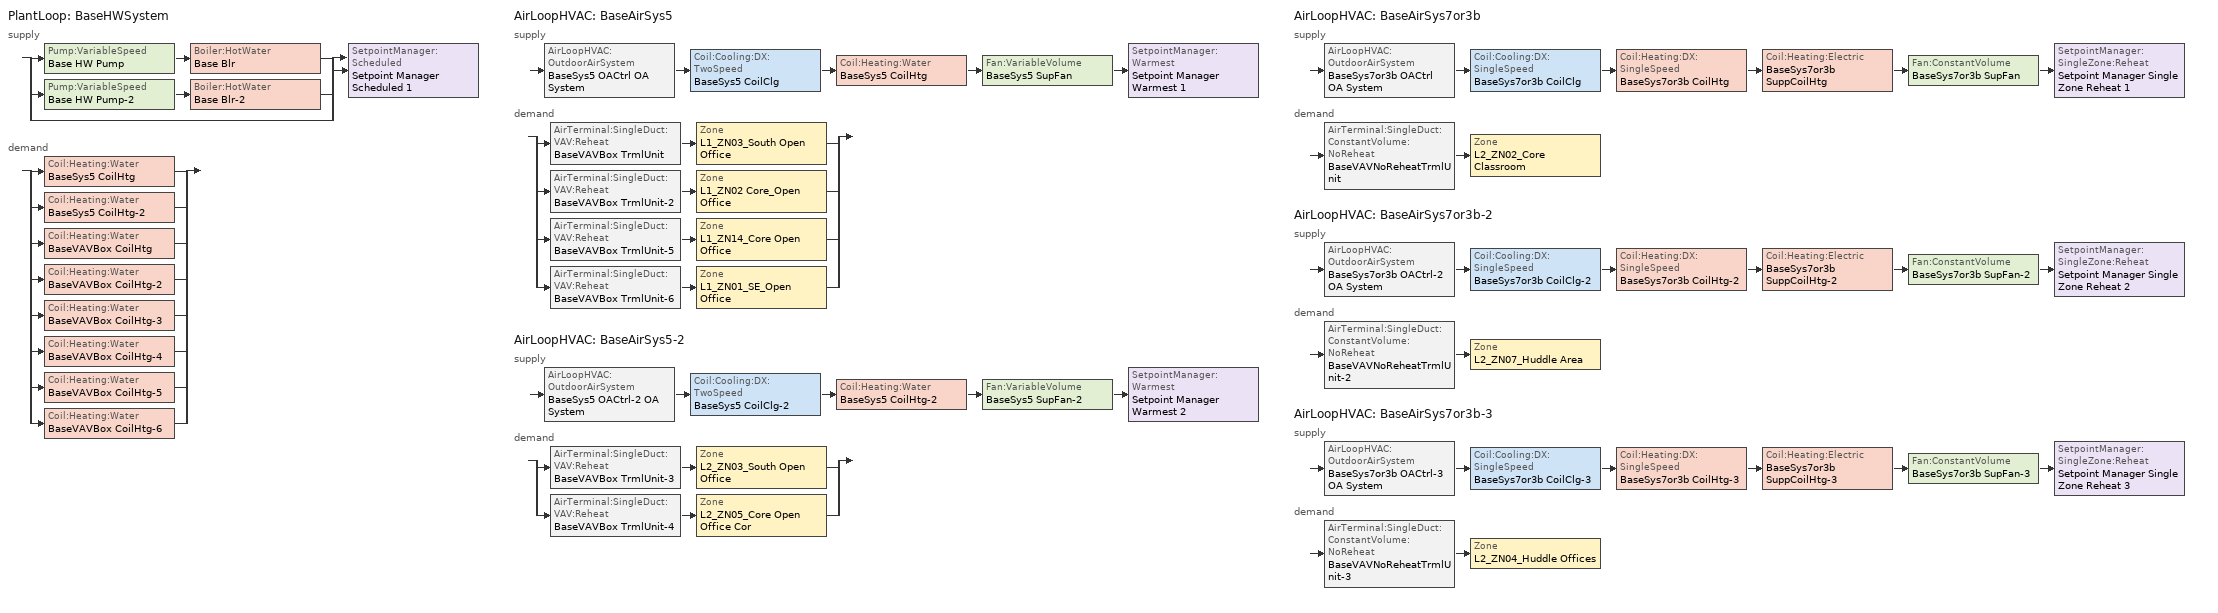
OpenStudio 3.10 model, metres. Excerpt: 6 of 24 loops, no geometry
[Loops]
PlantLoop 'BaseHWSystem'
 supply: split
  | Pump:VariableSpeed 'Base HW Pump' > Boiler:HotWater 'Base Blr'
  | Pump:VariableSpeed 'Base HW Pump-2' > Boiler:HotWater 'Base Blr-2'
  | bypass
  join > SetpointManager:Scheduled 'Setpoint Manager Scheduled 1'
 demand: split
  | Coil:Heating:Water 'BaseSys5 CoilHtg'
  | Coil:Heating:Water 'BaseSys5 CoilHtg-2'
  | Coil:Heating:Water 'BaseVAVBox CoilHtg'
  | Coil:Heating:Water 'BaseVAVBox CoilHtg-2'
  | Coil:Heating:Water 'BaseVAVBox CoilHtg-3'
  | Coil:Heating:Water 'BaseVAVBox CoilHtg-4'
  | Coil:Heating:Water 'BaseVAVBox CoilHtg-5'
  | Coil:Heating:Water 'BaseVAVBox CoilHtg-6'
AirLoopHVAC 'BaseAirSys5'
 supply: AirLoopHVAC:OutdoorAirSystem 'BaseSys5 OACtrl OA System' > Coil:Cooling:DX:TwoSpeed 'BaseSys5 CoilClg' > Coil:Heating:Water 'BaseSys5 CoilHtg' > Fan:VariableVolume 'BaseSys5 SupFan' > SetpointManager:Warmest 'Setpoint Manager Warmest 1'
 demand: split
  | AirTerminal:SingleDuct:VAV:Reheat 'BaseVAVBox TrmlUnit' > Zone 'L1_ZN03_South Open Office'
  | AirTerminal:SingleDuct:VAV:Reheat 'BaseVAVBox TrmlUnit-2' > Zone 'L1_ZN02 Core_Open Office'
  | AirTerminal:SingleDuct:VAV:Reheat 'BaseVAVBox TrmlUnit-5' > Zone 'L1_ZN14_Core Open Office'
  | AirTerminal:SingleDuct:VAV:Reheat 'BaseVAVBox TrmlUnit-6' > Zone 'L1_ZN01_SE_Open Office'
AirLoopHVAC 'BaseAirSys5-2'
 supply: AirLoopHVAC:OutdoorAirSystem 'BaseSys5 OACtrl-2 OA System' > Coil:Cooling:DX:TwoSpeed 'BaseSys5 CoilClg-2' > Coil:Heating:Water 'BaseSys5 CoilHtg-2' > Fan:VariableVolume 'BaseSys5 SupFan-2' > SetpointManager:Warmest 'Setpoint Manager Warmest 2'
 demand: split
  | AirTerminal:SingleDuct:VAV:Reheat 'BaseVAVBox TrmlUnit-3' > Zone 'L2_ZN03_South Open Office'
  | AirTerminal:SingleDuct:VAV:Reheat 'BaseVAVBox TrmlUnit-4' > Zone 'L2_ZN05_Core Open Office Cor'
AirLoopHVAC 'BaseAirSys7or3b'
 supply: AirLoopHVAC:OutdoorAirSystem 'BaseSys7or3b OACtrl OA System' > Coil:Cooling:DX:SingleSpeed 'BaseSys7or3b CoilClg' > Coil:Heating:DX:SingleSpeed 'BaseSys7or3b CoilHtg' > Coil:Heating:Electric 'BaseSys7or3b SuppCoilHtg' > Fan:ConstantVolume 'BaseSys7or3b SupFan' > SetpointManager:SingleZone:Reheat 'Setpoint Manager Single Zone Reheat 1'
 demand: AirTerminal:SingleDuct:ConstantVolume:NoReheat 'BaseVAVNoReheatTrmlUnit' > Zone 'L2_ZN02_Core Classroom'
AirLoopHVAC 'BaseAirSys7or3b-2'
 supply: AirLoopHVAC:OutdoorAirSystem 'BaseSys7or3b OACtrl-2 OA System' > Coil:Cooling:DX:SingleSpeed 'BaseSys7or3b CoilClg-2' > Coil:Heating:DX:SingleSpeed 'BaseSys7or3b CoilHtg-2' > Coil:Heating:Electric 'BaseSys7or3b SuppCoilHtg-2' > Fan:ConstantVolume 'BaseSys7or3b SupFan-2' > SetpointManager:SingleZone:Reheat 'Setpoint Manager Single Zone Reheat 2'
 demand: AirTerminal:SingleDuct:ConstantVolume:NoReheat 'BaseVAVNoReheatTrmlUnit-2' > Zone 'L2_ZN07_Huddle Area'
AirLoopHVAC 'BaseAirSys7or3b-3'
 supply: AirLoopHVAC:OutdoorAirSystem 'BaseSys7or3b OACtrl-3 OA System' > Coil:Cooling:DX:SingleSpeed 'BaseSys7or3b CoilClg-3' > Coil:Heating:DX:SingleSpeed 'BaseSys7or3b CoilHtg-3' > Coil:Heating:Electric 'BaseSys7or3b SuppCoilHtg-3' > Fan:ConstantVolume 'BaseSys7or3b SupFan-3' > SetpointManager:SingleZone:Reheat 'Setpoint Manager Single Zone Reheat 3'
 demand: AirTerminal:SingleDuct:ConstantVolume:NoReheat 'BaseVAVNoReheatTrmlUnit-3' > Zone 'L2_ZN04_Huddle Offices'
[SizingPeriod:DesignDay] Barometric Pressure {Pa}=100663; Wind Speed {m/s}=0.6; Wind Direction {deg}=260; Rain Indicator=No; Snow Indicator=No; Day of Month=21; Day Type=SummerDesignDay; Daylight Saving Time Indicator=No; Humidity Condition Type=Wetbulb; Dry-Bulb Temperature Range Modifier Type=DefaultMultipliers; Solar Model Indicator=ASHRAETau
Name | Maximum Dry-Bulb Temperature {C} | Daily Dry-Bulb Temperature Range {deltaC} | Month | Wetbulb or DewPoint at Maximum Dry-Bulb {C} | ASHRAE Clear Sky Optical Depth for Beam Irradiance | ASHRAE Clear Sky Optical Depth for Diffuse Irradiance
LOS ANGELES USC  September .4% Condns DB=>MCWB | 36.3 | 9.8 | 9 | 20.1 | 0.369 | 2.465
LOS ANGELES USC  October .4% Condns DB=>MCWB | 35.2 | 9.9 | 10 | 16.8 | 0.38 | 2.397
LOS ANGELES USC  November .4% Condns DB=>MCWB | 31.9 | 10.4 | 11 | 15.4 | 0.325 | 2.558
[Sizing:Zone] Zone Cooling Design Supply Air Temperature Input Method=TemperatureDifference; Zone Cooling Design Supply Air Temperature {C}=14; Zone Heating Design Supply Air Temperature Input Method=TemperatureDifference; Zone Heating Design Supply Air Temperature {C}=40; Zone Heating Design Supply Air Temperature Difference {deltaC}=13.8889; Zone Cooling Design Supply Air Humidity Ratio {kg-H2O/kg-air}=0.0085; Zone Heating Design Supply Air Humidity Ratio {kg-H2O/kg-air}=0.008; Zone Heating Sizing Factor=1; Zone Cooling Sizing Factor=1; Cooling Design Air Flow Method=DesignDay; Cooling Minimum Air Flow per Zone Floor Area {m3/s-m2}=0; Cooling Minimum Air Flow {m3/s}=0; Cooling Minimum Air Flow Fraction=0; Heating Maximum Air Flow per Zone Floor Area {m3/s-m2}=0; Heating Maximum Air Flow {m3/s}=0; Account for Dedicated Outdoor Air System=No; Dedicated Outdoor Air System Control Strategy=NeutralSupplyAir; Dedicated Outdoor Air Low Setpoint Temperature for Design {C}=autosize; Dedicated Outdoor Air High Setpoint Temperature for Design {C}=autosize; Zone Load Sizing Method=Sensible Load Only No Latent Load; Zone Latent Cooling Design Supply Air Humidity Ratio Input Method=HumidityRatioDifference; Zone Cooling Design Supply Air Humidity Ratio Difference {kgWater/kgDryAir}=0.005; Zone Latent Heating Design Supply Air Humidity Ratio Input Method=HumidityRatioDifference; Zone Humidification Design Supply Air Humidity Ratio Difference {kgWater/kgDryAir}=0.005; Sizing Option=Coincident
Name | Zone Cooling Design Supply Air Temperature Difference {deltaC} | Heating Design Air Flow Method | Heating Maximum Air Flow Fraction
L2_ZN02_Core Classroom; L2_ZN07_Huddle Area; L2_ZN04_Huddle Offices | 11.1111 | DesignDay | 0
L1_ZN03_South Open Office; L2_ZN03_South Open Office; L1_ZN01_SE_Open Office | 11.1111 | DesignDayWithLimit | 0.5
L1_ZN02 Core_Open Office; L2_ZN05_Core Open Office Cor; L1_ZN14_Core Open Office | 8.33333 | DesignDayWithLimit | 0.5
[Zone equipment]
L2_ZN02_Core Classroom: L2_ZN02_Core Classroom BaseExhFan, BaseVAVNoReheatTrmlUnit
L2_ZN07_Huddle Area: L2_ZN07_Huddle Area BaseExhFan, BaseVAVNoReheatTrmlUnit-2
L2_ZN04_Huddle Offices: L2_ZN04_Huddle Offices BaseExhFan, BaseVAVNoReheatTrmlUnit-3
L1_ZN03_South Open Office: L1_ZN03_South Open Office BaseExhFan, BaseVAVBox TrmlUnit
L1_ZN02 Core_Open Office: L1_ZN02 Core_Open Office BaseExhFan, BaseVAVBox TrmlUnit-2
L2_ZN03_South Open Office: L2_ZN03_South Open Office BaseExhFan, BaseVAVBox TrmlUnit-3
L2_ZN05_Core Open Office Cor: L2_ZN05_Core Open Office Cor BaseExhFan, BaseVAVBox TrmlUnit-4
L1_ZN14_Core Open Office: L1_ZN14_Core Open Office BaseExhFan, BaseVAVBox TrmlUnit-5
L1_ZN01_SE_Open Office: L1_ZN01_SE_Open Office BaseExhFan, BaseVAVBox TrmlUnit-6
[PlantLoop]
BaseHWSystem: Fluid Type=Water; Glycol Concentration=0; Maximum Loop Flow Rate {m3/s}=0.00157293; Plant Loop Volume {m3}=Autocalculate; Load Distribution Scheme=Optimal
[Sizing:Plant]
BaseHWSystem: Loop Type=Heating; Design Loop Exit Temperature {C}=54.4444; Loop Design Temperature Difference {deltaC}=13.8889; Sizing Option=NonCoincident; Zone Timesteps in Averaging Window=1; Coincident Sizing Factor Mode=None
[Boiler:HotWater] Fuel Type=NaturalGas; Nominal Capacity {W}=45683.9; Nominal Thermal Efficiency=0.8225; Efficiency Curve Temperature Evaluation Variable=LeavingBoiler; Normalized Boiler Efficiency Curve=BlrHWBlrFIRRatio_fQRatioSI; Design Water Flow Rate {m3/s}=0.0007869; Water Outlet Upper Temperature Limit {C}=99; Boiler Flow Mode=LeavingSetpointModulated; On Cycle Parasitic Electric Load {W}=13.6321; Off Cycle Parasitic Fuel Load {W}=0; Sizing Factor=1
Base Blr; Base Blr-2
[Pump:VariableSpeed] Rated Flow Rate {m3/s}=0.000786463; Rated Pump Head {Pa}=180527; Rated Power Consumption {W}=236.848; Motor Efficiency=0.855; Coefficient 1 of the Part Load Performance Curve=0.0273; Coefficient 2 of the Part Load Performance Curve=-0.1317; Coefficient 3 of the Part Load Performance Curve=0.6642; Coefficient 4 of the Part Load Performance Curve=0.4445; Minimum Flow Rate {m3/s}=0; Pump Control Type=Intermittent; Skin Loss Radiative Fraction=0.5; Design Power Sizing Method=PowerPerFlowPerPressure; Design Electric Power per Unit Flow Rate {W/(m3/s)}=348701.1; Design Shaft Power per Unit Flow Rate per Unit Head {W-s/m3-Pa}=1.28205; Design Minimum Flow Rate Fraction=0
Base HW Pump; Base HW Pump-2
[SetpointManager:Scheduled]
Setpoint Manager Scheduled 1: Control Variable=Temperature; Schedule=BaseHWSystem Supply Temp Schedule; Setpoint Node or NodeList=BaseHWSystem Supply Mixer Outlet Node
[AirLoopHVAC]
Name | Availability Schedule | Design Supply Air Flow Rate {m3/s} | Design Return Air Flow Fraction of Supply Air Flow
BaseAirSys5 | LabHVACAvail | 3.43076 | 0
BaseAirSys5-2 | LabHVACAvail | 3.32619 | 0
BaseAirSys7or3b | SchoolHVACAvail | 0.750604 | 1
BaseAirSys7or3b-2 | SchoolHVACAvail | 0.860516 | 1
BaseAirSys7or3b-3 | SchoolHVACAvail | 0.240325 | 1
[Sizing:System] Central Heating Maximum System Air Flow Ratio=1; Preheat Design Temperature {C}=5.68434e-14; Preheat Design Humidity Ratio {kg-H2O/kg-Air}=0; Precool Design Temperature {C}=5.68434e-14; Precool Design Humidity Ratio {kg-H2O/kg-Air}=0; Central Cooling Design Supply Air Temperature {C}=12.7778; 100% Outdoor Air in Cooling=No; 100% Outdoor Air in Heating=No; Central Cooling Design Supply Air Humidity Ratio {kg-H2O/kg-Air}=0.0085; Central Heating Design Supply Air Humidity Ratio {kg-H2O/kg-Air}=0.008; Zone Maximum Outdoor Air Fraction=1; Cooling Supply Air Flow Rate Per Floor Area {m3/s-m2}=0.00996765; Cooling Fraction of Autosized Cooling Supply Air Flow Rate=1; Cooling Supply Air Flow Rate Per Unit Cooling Capacity {m3/s-W}=3.94755e-05; Heating Supply Air Flow Rate Per Floor Area {m3/s-m2}=0.00996765; Heating Fraction of Autosized Heating Supply Air Flow Rate=1; Heating Fraction of Autosized Cooling Supply Air Flow Rate=1; Heating Supply Air Flow Rate Per Unit Heating Capacity {m3/s-W}=3.15882e-05; Cooling Design Capacity Method=CoolingDesignCapacity; Cooling Design Capacity {W}=autosize; Cooling Design Capacity Per Floor Area {W/m2}=234.7; Fraction of Autosized Cooling Design Capacity=1; Heating Design Capacity Method=HeatingDesignCapacity; Heating Design Capacity {W}=autosize; Heating Design Capacity Per Floor Area {W/m2}=157; Fraction of Autosized Heating Design Capacity=1; Central Cooling Capacity Control Method=OnOff; Occupant Diversity=autosize
Name | Central Heating Design Supply Air Temperature {C} | Sizing Option
BaseAirSys5; BaseAirSys5-2 | 15.5556 | Coincident
BaseAirSys7or3b; BaseAirSys7or3b-2; BaseAirSys7or3b-3 | 35 | NonCoincident
[AvailabilityManager:NightCycle] Applicability Schedule=Always On Discrete; Control Type=CycleOnControlZone; Thermostat Tolerance {deltaC}=1.11111; Cycling Run Time Control Type=ThermostatWithMinimumRunTime; Cycling Run Time {s}=900
Availability Manager Night Cycle 3; Availability Manager Night Cycle 4; Availability Manager Night Cycle 5; Availability Manager Night Cycle 6; Availability Manager Night Cycle 7; Availability Manager Night Cycle 8; Availability Manager Night Cycle 9; Availability Manager Night Cycle 10; Availability Manager Night Cycle 11; Availability Manager Night Cycle 12; Availability Manager Night Cycle 13; Availability Manager Night Cycle 14; Availability Manager Night Cycle 15; Availability Manager Night Cycle 16; Availability Manager Night Cycle 17; Availability Manager Night Cycle 18; Availability Manager Night Cycle 19; Availability Manager Night Cycle 20; Availability Manager Night Cycle 21; Availability Manager Night Cycle 22; Availability Manager Night Cycle 23
[Fan:VariableVolume] Availability Schedule=Always On Discrete; Fan Power Minimum Flow Rate Input Method=FixedFlowRate; Fan Power Minimum Flow Fraction=0; Motor In Airstream Fraction=1; Fan Power Coefficient 1=0.04076; Fan Power Coefficient 2=0.088045; Fan Power Coefficient 3=-0.072926; Fan Power Coefficient 4=0.94374; Fan Power Coefficient 5=0
Name | Fan Total Efficiency | Pressure Rise {Pa} | Maximum Flow Rate {m3/s} | Fan Power Minimum Air Flow Rate {m3/s} | Motor Efficiency
BaseSys5 SupFan | 0.6006 | 1418.09 | 3.43076 | 1.93324 | 0.924
BaseSys5 SupFan-2 | 0.59605 | 1391.64 | 3.32619 | 1.32818 | 0.917
[Coil:Heating:Water] Availability Schedule=Always On Discrete; Performance Input Method=NominalCapacity; Rated Inlet Water Temperature {C}=54.4444; Rated Inlet Air Temperature {C}=16.6; Rated Outlet Water Temperature {C}=40.5556; Rated Outlet Air Temperature {C}=32.2
Name | Rated Capacity {W}
BaseSys5 CoilHtg | 28600.3
BaseSys5 CoilHtg-2 | 27728.5
BaseVAVBox CoilHtg | 8911.62
BaseVAVBox CoilHtg-2 | 19101
BaseVAVBox CoilHtg-3 | 16907.4
BaseVAVBox CoilHtg-4 | 21091.9
BaseVAVBox CoilHtg-5 | 12148.8
BaseVAVBox CoilHtg-6 | 6565.23
[Controller:WaterCoil] Action=Normal
Controller Water Coil 1: Water Coil=BaseSys5 CoilHtg; Controller Convergence Tolerance {deltaC}=0.1; Maximum Actuated Flow {m3/s}=0.000615797; Minimum Actuated Flow {m3/s}=0
Controller Water Coil 2: Water Coil=BaseSys5 CoilHtg-2; Controller Convergence Tolerance {deltaC}=0.1; Maximum Actuated Flow {m3/s}=0.000597026; Minimum Actuated Flow {m3/s}=0
Controller Water Coil 3: Water Coil=BaseVAVBox CoilHtg
Controller Water Coil 4: Water Coil=BaseVAVBox CoilHtg-2
Controller Water Coil 5: Water Coil=BaseVAVBox CoilHtg-3
Controller Water Coil 6: Water Coil=BaseVAVBox CoilHtg-4
Controller Water Coil 7: Water Coil=BaseVAVBox CoilHtg-5
Controller Water Coil 8: Water Coil=BaseVAVBox CoilHtg-6
[Coil:Cooling:DX:TwoSpeed] Availability Schedule=Always On Discrete; Rated High Speed Sensible Heat Ratio=Autosize; Rated High Speed COP {W/W}=3.42235; Rated High Speed Evaporator Fan Power Per Volume Flow Rate 2017 {W/(m3/s)}=773.3; Rated High Speed Evaporator Fan Power Per Volume Flow Rate 2023 {W/(m3/s)}=934.4; Unit Internal Static Air Pressure {Pa}=773.3; Total Cooling Capacity Function of Temperature Curve=CoilClgDXQRatio_fTwbToadbSI; Total Cooling Capacity Function of Flow Fraction Curve=CoilClgDXDblQRatio_fCFMRatio; Energy Input Ratio Function of Temperature Curve=CoilClgDXEIRRatio_fTwbToadbSI; Energy Input Ratio Function of Flow Fraction Curve=CoilClgDXDblEIRRatio_fCFMRatio; Part Load Fraction Correlation Curve=CoilClgDXEIRRatio_fQFrac; Rated Low Speed Sensible Heat Ratio=Autosize; Rated Low Speed COP {W/W}=3.42235; Rated Low Speed Evaporator Fan Power Per Volume Flow Rate 2017 {W/(m3/s)}=773.3; Rated Low Speed Evaporator Fan Power Per Volume Flow Rate 2023 {W/(m3/s)}=934.4; Condenser Type=AirCooled; Minimum Outdoor Dry-Bulb Temperature for Compressor Operation {C}=-25; High Speed Evaporative Condenser Effectiveness=0.9; High Speed Evaporative Condenser Air Flow Rate {m3/s}=Autosize; High Speed Evaporative Condenser Pump Rated Power Consumption {W}=Autosize; Low Speed Evaporative Condenser Effectiveness=0.9; Low Speed Evaporative Condenser Air Flow Rate {m3/s}=Autosize; Low Speed Evaporative Condenser Pump Rated Power Consumption {W}=Autosize; Basin Heater Capacity {W/K}=0; Basin Heater Setpoint Temperature {C}=2
Name | Rated High Speed Total Cooling Capacity {W} | Rated High Speed Air Flow Rate {m3/s} | Rated Low Speed Total Cooling Capacity {W} | Rated Low Speed Air Flow Rate {m3/s} | Low Speed Total Cooling Capacity Function of Temperature Curve | Low Speed Energy Input Ratio Function of Temperature Curve
BaseSys5 CoilClg | 91304.5 | 3.43076 | 45652.3 | 1.71538 | CoilClgDXQRatio_fTwbToadbSI 1 | CoilClgDXEIRRatio_fTwbToadbSI 1
BaseSys5 CoilClg-2 | 88521.5 | 3.32619 | 44260.8 | 1.66309 | CoilClgDXQRatio_fTwbToadbSI 2 | CoilClgDXEIRRatio_fTwbToadbSI 2
[Controller:OutdoorAir] Economizer Control Action Type=ModulateFlow; Lockout Type=NoLockout; High Humidity Control=No; High Humidity Outdoor Air Flow Ratio=1; Control High Indoor Humidity Based on Outdoor Humidity Ratio=Yes; Heat Recovery Bypass Control Type=BypassWhenWithinEconomizerLimits; Economizer Operation Staging=InterlockedWithMechanicalCooling
Name | Minimum Outdoor Air Flow Rate {m3/s} | Maximum Outdoor Air Flow Rate {m3/s} | Economizer Control Type | Economizer Maximum Limit Enthalpy {J/kg} | Minimum Limit Type | Minimum Outdoor Air Schedule | Controller Mechanical Ventilation | Economizer Maximum Limit Dry-Bulb Temperature {C} | Maximum Fraction of Outdoor Air Schedule
BaseSys5 OACtrl | 3.43076 | 3.43076 | NoEconomizer | 64000 | ProportionalMinimum | Always On Discrete | BaseSys5 OACtrl Mech Vent Controller
BaseSys5 OACtrl-2 | 3.32619 | 3.32619 | NoEconomizer | 64000 | ProportionalMinimum | Always On Discrete | BaseSys5 OACtrl-2 Mech Vent Controller
BaseSys7or3b OACtrl | 0 | Autosize | FixedDryBulb | 116300 | FixedMinimum | BaseSys7or3b OACtrl Schedule | BaseSys7or3b OACtrl Mech Vent Controller | 21.6667 | BaseSys7or3b OACtrl Max OA Schedule
BaseSys7or3b OACtrl-2 | 0 | Autosize | FixedDryBulb | 116300 | FixedMinimum | BaseSys7or3b OACtrl-2 Schedule | BaseSys7or3b OACtrl-2 Mech Vent Controller | 21.6667 | BaseSys7or3b OACtrl-2 Max OA Schedule
BaseSys7or3b OACtrl-3 | 0 | Autosize | NoEconomizer | 64000 | FixedMinimum | BaseSys7or3b OACtrl-3 Schedule | BaseSys7or3b OACtrl-3 Mech Vent Controller
[Controller:MechanicalVentilation] Availability Schedule=Always On Discrete
Name | Demand Controlled Ventilation
BaseSys5 OACtrl Mech Vent Controller; BaseSys5 OACtrl-2 Mech Vent Controller; BaseSys7or3b OACtrl-3 Mech Vent Controller
BaseSys7or3b OACtrl Mech Vent Controller; BaseSys7or3b OACtrl-2 Mech Vent Controller | Yes
[AirLoopHVAC:OutdoorAirSystem]
Name | Controller
BaseSys5 OACtrl OA System | BaseSys5 OACtrl
BaseSys5 OACtrl-2 OA System | BaseSys5 OACtrl-2
BaseSys7or3b OACtrl OA System | BaseSys7or3b OACtrl
BaseSys7or3b OACtrl-2 OA System | BaseSys7or3b OACtrl-2
BaseSys7or3b OACtrl-3 OA System | BaseSys7or3b OACtrl-3
[HeatExchanger:AirToAir:SensibleAndLatent] Availability Schedule=Always On Discrete; Sensible Effectiveness at 100% Heating Air Flow=0.45; Latent Effectiveness at 100% Heating Air Flow=0; Sensible Effectiveness at 100% Cooling Air Flow=0.25; Latent Effectiveness at 100% Cooling Air Flow=0; Nominal Electric Power {W}=0; Supply Air Outlet Temperature Control=No; Heat Exchanger Type=Plate; Frost Control Type=None; Threshold Temperature {C}=1.7; Economizer Lockout=Yes
Name | Nominal Supply Air Flow Rate {m3/s} | Sensible Effectiveness of Heating Air Flow Curve | Latent Effectiveness of Heating Air Flow Curve | Sensible Effectiveness of Cooling Air Flow Curve | Latent Effectiveness of Cooling Air Flow Curve
BaseSys14 HtRcvry; L1_ZN03_South Open Office BaseExhFan Heat Recovery; L1_ZN02 Core_Open Office BaseExhFan Heat Recovery; L1_ZN14_Core Open Office BaseExhFan Heat Recovery; L1_ZN01_SE_Open Office BaseExhFan Heat Recovery | 2.88138 | BaseSys14 HtRcvry_SensibleHeatingEff | BaseSys14 HtRcvry_LatentHeatingEff | BaseSys14 HtRcvry_SensibleCoolingEff | BaseSys14 HtRcvry_LatentCoolingEff
BaseSys14 HtRcvry-2; L2_ZN03_South Open Office BaseExhFan Heat Recovery; L2_ZN05_Core Open Office Cor BaseExhFan Heat Recovery | 2.11423 | BaseSys14 HtRcvry-2_SensibleHeatingEff | BaseSys14 HtRcvry-2_LatentHeatingEff | BaseSys14 HtRcvry-2_SensibleCoolingEff | BaseSys14 HtRcvry-2_LatentCoolingEff
[SetpointManager:Warmest] Control Variable=Temperature; Minimum Setpoint Temperature {C}=12.7778; Maximum Setpoint Temperature {C}=15.5556; Strategy=MaximumTemperature
Name | Setpoint Node or NodeList
Setpoint Manager Warmest 1 | BaseSys5 SupFan Outlet Node
Setpoint Manager Warmest 2 | BaseSys5 SupFan-2 Outlet Node
[Fan:ConstantVolume] Availability Schedule=Always On Discrete; Motor In Airstream Fraction=1
Name | Fan Total Efficiency | Pressure Rise {Pa} | Maximum Flow Rate {m3/s} | Motor Efficiency
BaseSys7or3b SupFan | 0.56225 | 835.932 | 0.750604 | 0.865
BaseSys7or3b SupFan-2 | 0.56225 | 836.844 | 0.860516 | 0.865
BaseSys7or3b SupFan-3 | 0.55575 | 817.318 | 0.240325 | 0.855
[Coil:Heating:Electric]
Name | Availability Schedule | Nominal Capacity {W}
BaseSys7or3b SuppCoilHtg | BaseSys7or3b SuppCoilHtg AvailSch | 13764.1
BaseSys7or3b SuppCoilHtg-2 | BaseSys7or3b SuppCoilHtg-2 AvailSch | 14223
BaseSys7or3b SuppCoilHtg-3 | BaseSys7or3b SuppCoilHtg-3 AvailSch | 4523.08
[Coil:Heating:DX:SingleSpeed] Availability Schedule=Always On Discrete; Rated COP {W/W}=3.52162; Rated Supply Fan Power Per Volume Flow Rate 2017 {W/(m3/s)}=773.3; Rated Supply Fan Power Per Volume Flow Rate 2023 {W/(m3/s)}=934.4; Total Heating Capacity Function of Temperature Curve=CoilHtgHPQRatio_fToadbSI; Total Heating Capacity Function of Flow Fraction Curve=CoilHtgHPQRatio_fCFMRatio; Energy Input Ratio Function of Temperature Curve=CoilHtgHPEIRRatio_fToadbSI; Energy Input Ratio Function of Flow Fraction Curve=CoilHtgHPEIRRatio_fCFMRatio; Part Load Fraction Correlation Curve=CoilHtgHPEIRRatio_fQFrac; Minimum Outdoor Dry-Bulb Temperature for Compressor Operation {C}=-8.33333; Maximum Outdoor Dry-Bulb Temperature for Defrost Operation {C}=4.44444; Maximum Outdoor Dry-Bulb Temperature for Crankcase Heater Operation {C}=10; Defrost Strategy=ReverseCycle; Defrost Control=Timed; Defrost Time Period Fraction=0.058333; Resistive Defrost Heater Capacity {W}=2000
Name | Rated Total Heating Capacity {W} | Rated Air Flow Rate {m3/s} | Defrost Energy Input Ratio Function of Temperature Curve | Crankcase Heater Capacity {W}
BaseSys7or3b CoilHtg | 16527.2 | 0.750604 | BaseSys7or3b CoilHtg Defrost Curve | 45.0415
BaseSys7or3b CoilHtg-2 | 16756.9 | 0.860516 | BaseSys7or3b CoilHtg-2 Defrost Curve | 45.6675
BaseSys7or3b CoilHtg-3 | 4860.03 | 0.240325 | BaseSys7or3b CoilHtg-3 Defrost Curve | 13.2451
[Coil:Cooling:DX:SingleSpeed] Availability Schedule=Always On Discrete; Rated Sensible Heat Ratio=autosize; Rated COP {W/W}=4.07563; Rated Evaporator Fan Power Per Volume Flow Rate 2017 {W/(m3/s)}=773.3; Rated Evaporator Fan Power Per Volume Flow Rate 2023 {W/(m3/s)}=934.4; Total Cooling Capacity Function of Temperature Curve=CoilClgDXQRatio_fTwbToadbSI; Total Cooling Capacity Function of Flow Fraction Curve=CoilClgDXSnglQRatio_fCFMRatio; Energy Input Ratio Function of Flow Fraction Curve=CoilClgDXSnglEIRRatio_fCFMRatio; Part Load Fraction Correlation Curve=CoilClgDXSEEREIRRatio_fQFrac; Minimum Outdoor Dry-Bulb Temperature for Compressor Operation {C}=-25; Nominal Time for Condensate Removal to Begin {s}=0; Ratio of Initial Moisture Evaporation Rate and Steady State Latent Capacity=0; Maximum Cycling Rate {cycles/hr}=0; Latent Capacity Time Constant {s}=0; Condenser Type=AirCooled; Evaporative Condenser Effectiveness=0.9; Evaporative Condenser Air Flow Rate {m3/s}=autosize; Evaporative Condenser Pump Rated Power Consumption {W}=autosize; Crankcase Heater Capacity {W}=0; Maximum Outdoor Dry-Bulb Temperature for Crankcase Heater Operation {C}=10; Basin Heater Capacity {W/K}=0; Basin Heater Setpoint Temperature {C}=2
Name | Rated Total Cooling Capacity {W} | Rated Air Flow Rate {m3/s} | Energy Input Ratio Function of Temperature Curve
BaseSys7or3b CoilClg | 16527.2 | 0.750604 | CoilClgDXSEEREIR_fTwbToadbSI
BaseSys7or3b CoilClg-2 | 16756.9 | 0.860516 | CoilClgDXSEEREIR_fTwbToadbSI-2
BaseSys7or3b CoilClg-3 | 4860.03 | 0.240325 | CoilClgDXSEEREIR_fTwbToadbSI-3
[SetpointManager:SingleZone:Reheat] Minimum Supply Air Temperature {C}=-99; Maximum Supply Air Temperature {C}=99
Name | Control Zone | Setpoint Node or NodeList
Setpoint Manager Single Zone Reheat 1 | L2_ZN02_Core Classroom | BaseSys7or3b SupFan Outlet Node
Setpoint Manager Single Zone Reheat 2 | L2_ZN07_Huddle Area | BaseSys7or3b SupFan-2 Outlet Node
Setpoint Manager Single Zone Reheat 3 | L2_ZN04_Huddle Offices | BaseSys7or3b SupFan-3 Outlet Node
[Fan:ZoneExhaust]
Name | Availability Schedule | Fan Total Efficiency | Pressure Rise {Pa} | Maximum Flow Rate {m3/s} | System Availability Manager Coupling Mode | Balanced Exhaust Fraction Schedule | Flow Fraction Schedule
L2_ZN02_Core Classroom BaseExhFan | SchoolHVACAvail | 0.55575 | 385.692 | 0.0932389 | Decoupled | On
L2_ZN07_Huddle Area BaseExhFan | SchoolHVACAvail | 0.55575 | 474.333 | 0.08528 | Decoupled | On
L2_ZN04_Huddle Offices BaseExhFan | SchoolHVACAvail | 0.55575 | 384.561 | 0.0355333 | Decoupled | On
L1_ZN03_South Open Office BaseExhFan | LabHVACAvail | 0.5301 | 865.297 | 0.482099 | Coupled | Off | LabExhaustVAVManualSashCtrl
L1_ZN02 Core_Open Office BaseExhFan | LabHVACAvail | 0.5549 | 905.779 | 1.24458 | Coupled | Off | LabExhaustVAVManualSashCtrl
L2_ZN03_South Open Office BaseExhFan | LabHVACAvail | 0.5363 | 897.019 | 0.857543 | Coupled | Off | LabExhaustVAVManualSashCtrl
L2_ZN05_Core Open Office Cor BaseExhFan | LabHVACAvail | 0.5549 | 928.128 | 1.25669 | Coupled | Off | LabExhaustVAVManualSashCtrl
L1_ZN14_Core Open Office BaseExhFan | LabHVACAvail | 0.5363 | 875.418 | 0.78911 | Coupled | Off | LabExhaustVAVManualSashCtrl
L1_ZN07_Restroom BaseExhFan | SchoolHVACAvail | 0.55575 | 235.627 | 0.165182 | Decoupled | On
L2_ZN14 Restroom BaseExhFan | SchoolHVACAvail | 0.55575 | 235.627 | 0.188779 | Decoupled | On
L1_ZN01_SE_Open Office BaseExhFan | LabHVACAvail | 0.5301 | 865.297 | 0.365585 | Coupled | Off | LabExhaustVAVManualSashCtrl
[AirTerminal:SingleDuct:ConstantVolume:NoReheat] Availability Schedule=Always On Discrete
Name | Maximum Air Flow Rate {m3/s}
BaseVAVNoReheatTrmlUnit | 0.750604
BaseVAVNoReheatTrmlUnit-2 | 0.860516
BaseVAVNoReheatTrmlUnit-3 | 0.240325
[AirTerminal:SingleDuct:VAV:Reheat] Availability Schedule=Always On Discrete; Zone Minimum Air Flow Input Method=Scheduled; Constant Minimum Air Flow Fraction=0.3; Fixed Minimum Air Flow Rate {m3/s}=0; Maximum Hot Water or Steam Flow Rate {m3/s}=AutoSize; Minimum Hot Water or Steam Flow Rate {m3/s}=0; Convergence Tolerance=0.001; Damper Heating Action=Reverse; Maximum Flow Fraction During Reheat=1; Maximum Reheat Air Temperature {C}=35; Control For Outdoor Air=No
Name | Maximum Air Flow Rate {m3/s} | Minimum Air Flow Fraction Schedule | Reheat Coil
BaseVAVBox TrmlUnit | 0.527774 | LabTrmlUnitMinAirFracSch | BaseVAVBox CoilHtg
BaseVAVBox TrmlUnit-2 | 1.32129 | LabTrmlUnitMinAirFracSch 45 | BaseVAVBox CoilHtg-2
BaseVAVBox TrmlUnit-3 | 1.14914 | LabTrmlUnitMinAirFracSch 46 | BaseVAVBox CoilHtg-3
BaseVAVBox TrmlUnit-4 | 1.81147 | LabTrmlUnitMinAirFracSch 47 | BaseVAVBox CoilHtg-4
BaseVAVBox TrmlUnit-5 | 0.81317 | LabTrmlUnitMinAirFracSch 48 | BaseVAVBox CoilHtg-5
BaseVAVBox TrmlUnit-6 | 0.365585 | LabTrmlUnitMinAirFracSch 49 | BaseVAVBox CoilHtg-6
[Curve:Biquadratic]
Name | Coefficient1 Constant | Coefficient2 x | Coefficient3 x**2 | Coefficient4 y | Coefficient5 y**2 | Coefficient6 x*y | Minimum Value of x | Maximum Value of x | Minimum Value of y | Maximum Value of y
CoilClgDXQRatio_fTwbToadbSI; CoilClgDXQRatio_fTwbToadbSI 1; CoilClgDXQRatio_fTwbToadbSI 2 | 0.86779 | 0.014245 | 0.000554 | -0.007569 | 3.2e-05 | -0.000191 | 13.89 | 25 | 23.89 | 46.11
CoilClgDXEIRRatio_fTwbToadbSI; CoilClgDXEIRRatio_fTwbToadbSI 1; CoilClgDXEIRRatio_fTwbToadbSI 2 | 0.116709 | 0.028458 | -0.000411 | 0.021422 | 0.000162 | -0.00068 | 13.89 | 25 | 23.89 | 46.11
BaseSys7or3b CoilHtg Defrost Curve; BaseSys7or3b CoilHtg-2 Defrost Curve; BaseSys7or3b CoilHtg-3 Defrost Curve | 1 | 0 | 0 | 0 | 0 | 0 | 0 | 1 | 0 | 1
[Curve:Cubic]
Name | Coefficient1 Constant | Coefficient2 x | Coefficient3 x**2 | Coefficient4 x**3 | Minimum Value of x | Maximum Value of x | Minimum Curve Output | Maximum Curve Output
CoilClgDXEIRRatio_fQFrac | 0 | 5.1091 | -8.5515 | 4.4744 | 0.7 | 1 | 0.92 | 1
CoilClgDXDblQRatio_fCFMRatio | 0.472786 | 1.24334 | -1.03871 | 0.322578 | 0 | 100 | 0.47
CoilClgDXSEEREIRRatio_fQFrac | 1 | 0 | 0 | 0 | 0.7 | 1
CoilClgDXDblEIRRatio_fCFMRatio | 1.00795 | 0.345441 | -0.692289 | 0.338899 | 0 | 100
CoilHtgHPQRatio_fToadbSI | 0.729009 | 0.031928 | 0.000136 | -9e-06 | 0 | 10 | 0.17 | 1.05
CoilHtgHPEIRRatio_fToadbSI | 1.21829 | -0.036117 | 0.00142 | -2.7e-05 | 0 | 10 | 0.97 | 3.18
[Curve:Quadratic] Minimum Value of x=0
Name | Coefficient1 Constant | Coefficient2 x | Coefficient3 x**2 | Maximum Value of x | Minimum Curve Output | Maximum Curve Output
CoilClgDXSnglQRatio_fCFMRatio | 0.8 | 0.2 | 0 | 100 | 0.8
CoilClgDXSnglEIRRatio_fCFMRatio | 1.156 | -0.1816 | 0.0256 | 100
CoilHtgHPQRatio_fCFMRatio | 0.84 | 0.16 | 0 | 100 | 0.84
CoilHtgHPEIRRatio_fQFrac | 0.85 | 0.15 | 0 | 1 | 0.85 | 1
CoilHtgHPEIRRatio_fCFMRatio | 1.3824 | -0.4336 | 0.0512 | 1
BlrHWBlrFIRRatio_fQRatioSI | 0.6267 | 0.674 | -0.3073 | 100 | 0.75
[Table:MultiVariableLookup]
CoilClgDXSEEREIR_fTwbToadbSI; CoilClgDXSEEREIR_fTwbToadbSI-2; CoilClgDXSEEREIR_fTwbToadbSI-3: EvaluateCurveToLimits, BiQuadratic, 1, Temperature, Temperature, Dimensionless, 2, 19.44, 35, 1, 19.44, 27.78, 0.78414, 19.44, 43.33, 1.21791, 13.89, 35, 1.16301, 13.89, 27.78, 0.916875, 13.89, 43.33, 1.41138, 25, 35, 0.884805, 25, 27.78, 0.690413, 25, 43.33, 1.08116
[Schedule:Day]
OnDay; AllOnHVACAvailDay; LabHVACAvailSun; LabHVACAvailWD; LabHVACAvailSat; BaseSys7or3b OACtrl Schedule Week 1 Summer; BaseSys7or3b OACtrl Schedule Week 1 Winter; BaseSys7or3b OACtrl-2 Schedule Week 1 Summer; BaseSys7or3b OACtrl-2 Schedule Week 1 Winter; BaseSys7or3b OACtrl-3 Schedule Week 1 Summer; BaseSys7or3b OACtrl-3 Schedule Week 1 Winter: 1, 0, 1, 2, 0, 1, 3, 0, 1, 4, 0, 1, 5, 0, 1, 6, 0, 1, 7, 0, 1, 8, 0, 1, 9, 0, 1, 10, 0, 1, 11, 0, 1, 12, 0, 1, 13, 0, 1, 14, 0, 1, 15, 0, 1, 16, 0, 1, 17, 0, 1, 18, 0, 1, 19, 0, 1, 20, 0, 1, 21, 0, 1, 22, 0, 1, 23, 0, 1, 24, 0, 1
OffDay; SchoolHVACAvailSun; BaseSys7or3b OACtrl Schedule Week 1 Sunday; BaseSys7or3b OACtrl Schedule Week 1 Holiday; BaseSys7or3b OACtrl Schedule Week 1 Custom 1; BaseSys7or3b OACtrl Schedule Week 1 Custom 2; BaseSys7or3b OACtrl-2 Schedule Week 1 Sunday; BaseSys7or3b OACtrl-2 Schedule Week 1 Holiday; BaseSys7or3b OACtrl-2 Schedule Week 1 Custom 1; BaseSys7or3b OACtrl-2 Schedule Week 1 Custom 2; BaseSys7or3b OACtrl-3 Schedule Week 1 Sunday; BaseSys7or3b OACtrl-3 Schedule Week 1 Holiday; BaseSys7or3b OACtrl-3 Schedule Week 1 Custom 1; BaseSys7or3b OACtrl-3 Schedule Week 1 Custom 2: 1, 0, 0, 2, 0, 0, 3, 0, 0, 4, 0, 0, 5, 0, 0, 6, 0, 0, 7, 0, 0, 8, 0, 0, 9, 0, 0, 10, 0, 0, 11, 0, 0, 12, 0, 0, 13, 0, 0, 14, 0, 0, 15, 0, 0, 16, 0, 0, 17, 0, 0, 18, 0, 0, 19, 0, 0, 20, 0, 0, 21, 0, 0, 22, 0, 0, 23, 0, 0, 24, 0, 0
SchoolHVACAvailWD; BaseSys7or3b OACtrl Schedule Week 1 Monday; BaseSys7or3b OACtrl Schedule Week 1 Tuesday; BaseSys7or3b OACtrl Schedule Week 1 Wednesday; BaseSys7or3b OACtrl Schedule Week 1 Thursday; BaseSys7or3b OACtrl Schedule Week 1 Friday; BaseSys7or3b OACtrl-2 Schedule Week 1 Monday; BaseSys7or3b OACtrl-2 Schedule Week 1 Tuesday; BaseSys7or3b OACtrl-2 Schedule Week 1 Wednesday; BaseSys7or3b OACtrl-2 Schedule Week 1 Thursday; BaseSys7or3b OACtrl-2 Schedule Week 1 Friday; BaseSys7or3b OACtrl-3 Schedule Week 1 Monday; BaseSys7or3b OACtrl-3 Schedule Week 1 Tuesday; BaseSys7or3b OACtrl-3 Schedule Week 1 Wednesday; BaseSys7or3b OACtrl-3 Schedule Week 1 Thursday; BaseSys7or3b OACtrl-3 Schedule Week 1 Friday: 1, 0, 0, 2, 0, 0, 3, 0, 0, 4, 0, 0, 5, 0, 0, 6, 0, 0, 7, 0, 1, 8, 0, 1, 9, 0, 1, 10, 0, 1, 11, 0, 1, 12, 0, 1, 13, 0, 1, 14, 0, 1, 15, 0, 1, 16, 0, 1, 17, 0, 1, 18, 0, 1, 19, 0, 1, 20, 0, 1, 21, 0, 1, 22, 0, 1, 23, 0, 0, 24, 0, 0
SchoolHVACAvailSat; BaseSys7or3b OACtrl Schedule Week 1 Saturday; BaseSys7or3b OACtrl-2 Schedule Week 1 Saturday; BaseSys7or3b OACtrl-3 Schedule Week 1 Saturday: 1, 0, 0, 2, 0, 0, 3, 0, 0, 4, 0, 0, 5, 0, 0, 6, 0, 0, 7, 0, 0, 8, 0, 1, 9, 0, 1, 10, 0, 1, 11, 0, 1, 12, 0, 1, 13, 0, 1, 14, 0, 0, 15, 0, 0, 16, 0, 0, 17, 0, 0, 18, 0, 0, 19, 0, 0, 20, 0, 0, 21, 0, 0, 22, 0, 0, 23, 0, 0, 24, 0, 0
LabExhaustVAVManualSashCtrlSun; LabExhaustVAVManualSashCtrlSat: 1, 0, 0.5, 2, 0, 0.5, 3, 0, 0.5, 4, 0, 0.5, 5, 0, 0.5, 6, 0, 0.5, 7, 0, 0.5, 8, 0, 0.5, 9, 0, 0.5, 10, 0, 0.52, 11, 0, 0.52, 12, 0, 0.52, 13, 0, 0.52, 14, 0, 0.5, 15, 0, 0.5, 16, 0, 0.5, 17, 0, 0.5, 18, 0, 0.5, 19, 0, 0.5, 20, 0, 0.5, 21, 0, 0.5, 22, 0, 0.5, 23, 0, 0.5, 24, 0, 0.5
LabExhaustVAVManualSashCtrlWD: 1, 0, 0.5, 2, 0, 0.5, 3, 0, 0.5, 4, 0, 0.5, 5, 0, 0.5, 6, 0, 0.5, 7, 0, 0.5, 8, 0, 0.5, 9, 0, 0.51, 10, 0, 0.56, 11, 0, 0.56, 12, 0, 0.53, 13, 0, 0.53, 14, 0, 0.56, 15, 0, 0.56, 16, 0, 0.56, 17, 0, 0.56, 18, 0, 0.56, 19, 0, 0.52, 20, 0, 0.5, 21, 0, 0.5, 22, 0, 0.5, 23, 0, 0.5, 24, 0, 0.5
LabExhaustVAVManualSashCtrlDD: 1, 0, 0.5, 2, 0, 0.5, 3, 0, 0.5, 4, 0, 0.5, 5, 0, 0.5, 6, 0, 0.5, 7, 0, 0.5, 8, 0, 1, 9, 0, 1, 10, 0, 1, 11, 0, 1, 12, 0, 1, 13, 0, 1, 14, 0, 1, 15, 0, 1, 16, 0, 1, 17, 0, 1, 18, 0, 1, 19, 0, 1, 20, 0, 1, 21, 0, 1, 22, 0, 1, 23, 0, 0.5, 24, 0, 0.5
LabTrmlUnitMinAirFracSch-da1: 1, 0, 0.612876, 2, 0, 0.612876, 3, 0, 0.612876, 4, 0, 0.612876, 5, 0, 0.612876, 6, 0, 0.612876, 7, 0, 0.612876, 8, 0, 0.612876, 9, 0, 0.612876, 10, 0, 0.612876, 11, 0, 0.612876, 12, 0, 0.612876, 13, 0, 0.612876, 14, 0, 0.612876, 15, 0, 0.612876, 16, 0, 0.612876, 17, 0, 0.612876, 18, 0, 0.612876, 19, 0, 0.612876, 20, 0, 0.612876, 21, 0, 0.612876, 22, 0, 0.612876, 23, 0, 0.612876, 24, 0, 0.612876
LabTrmlUnitMinAirFracSch-da2: 1, 0, 0.612876, 2, 0, 0.612876, 3, 0, 0.612876, 4, 0, 0.612876, 5, 0, 0.612876, 6, 0, 0.612876, 7, 0, 0.612876, 8, 0, 0.913461, 9, 0, 0.913461, 10, 0, 0.913461, 11, 0, 0.913461, 12, 0, 0.913461, 13, 0, 0.913461, 14, 0, 0.913461, 15, 0, 0.913461, 16, 0, 0.913461, 17, 0, 0.913461, 18, 0, 0.913461, 19, 0, 0.913461, 20, 0, 0.913461, 21, 0, 0.913461, 22, 0, 0.913461, 23, 0, 0.612876, 24, 0, 0.612876
LabTrmlUnitMinAirFracSch 45-da1: 1, 0, 0.631992, 2, 0, 0.631992, 3, 0, 0.631992, 4, 0, 0.631992, 5, 0, 0.631992, 6, 0, 0.631992, 7, 0, 0.631992, 8, 0, 0.631992, 9, 0, 0.631992, 10, 0, 0.631992, 11, 0, 0.631992, 12, 0, 0.631992, 13, 0, 0.631992, 14, 0, 0.631992, 15, 0, 0.631992, 16, 0, 0.631992, 17, 0, 0.631992, 18, 0, 0.631992, 19, 0, 0.631992, 20, 0, 0.631992, 21, 0, 0.631992, 22, 0, 0.631992, 23, 0, 0.631992, 24, 0, 0.631992
LabTrmlUnitMinAirFracSch 45-da2: 1, 0, 0.631992, 2, 0, 0.631992, 3, 0, 0.631992, 4, 0, 0.631992, 5, 0, 0.631992, 6, 0, 0.631992, 7, 0, 0.631992, 8, 0, 0.941949, 9, 0, 0.941949, 10, 0, 0.941949, 11, 0, 0.941949, 12, 0, 0.941949, 13, 0, 0.941949, 14, 0, 0.941949, 15, 0, 0.941949, 16, 0, 0.941949, 17, 0, 0.941949, 18, 0, 0.941949, 19, 0, 0.941949, 20, 0, 0.941949, 21, 0, 0.941949, 22, 0, 0.941949, 23, 0, 0.631992, 24, 0, 0.631992
LabTrmlUnitMinAirFracSch 46-da1: 1, 0, 0.468797, 2, 0, 0.468797, 3, 0, 0.468797, 4, 0, 0.468797, 5, 0, 0.468797, 6, 0, 0.468797, 7, 0, 0.468797, 8, 0, 0.468797, 9, 0, 0.468797, 10, 0, 0.468797, 11, 0, 0.468797, 12, 0, 0.468797, 13, 0, 0.468797, 14, 0, 0.468797, 15, 0, 0.468797, 16, 0, 0.468797, 17, 0, 0.468797, 18, 0, 0.468797, 19, 0, 0.468797, 20, 0, 0.468797, 21, 0, 0.468797, 22, 0, 0.468797, 23, 0, 0.468797, 24, 0, 0.468797
LabTrmlUnitMinAirFracSch 46-da2: 1, 0, 0.468797, 2, 0, 0.468797, 3, 0, 0.468797, 4, 0, 0.468797, 5, 0, 0.468797, 6, 0, 0.468797, 7, 0, 0.468797, 8, 0, 0.746249, 9, 0, 0.746249, 10, 0, 0.746249, 11, 0, 0.746249, 12, 0, 0.746249, 13, 0, 0.746249, 14, 0, 0.746249, 15, 0, 0.746249, 16, 0, 0.746249, 17, 0, 0.746249, 18, 0, 0.746249, 19, 0, 0.746249, 20, 0, 0.746249, 21, 0, 0.746249, 22, 0, 0.746249, 23, 0, 0.468797, 24, 0, 0.468797
LabTrmlUnitMinAirFracSch 47-da1: 1, 0, 0.435814, 2, 0, 0.435814, 3, 0, 0.435814, 4, 0, 0.435814, 5, 0, 0.435814, 6, 0, 0.435814, 7, 0, 0.435814, 8, 0, 0.435814, 9, 0, 0.435814, 10, 0, 0.435814, 11, 0, 0.435814, 12, 0, 0.435814, 13, 0, 0.435814, 14, 0, 0.435814, 15, 0, 0.435814, 16, 0, 0.435814, 17, 0, 0.435814, 18, 0, 0.435814, 19, 0, 0.435814, 20, 0, 0.435814, 21, 0, 0.435814, 22, 0, 0.435814, 23, 0, 0.435814, 24, 0, 0.435814
LabTrmlUnitMinAirFracSch 47-da2: 1, 0, 0.435814, 2, 0, 0.435814, 3, 0, 0.435814, 4, 0, 0.435814, 5, 0, 0.435814, 6, 0, 0.435814, 7, 0, 0.435814, 8, 0, 0.693742, 9, 0, 0.693742, 10, 0, 0.693742, 11, 0, 0.693742, 12, 0, 0.693742, 13, 0, 0.693742, 14, 0, 0.693742, 15, 0, 0.693742, 16, 0, 0.693742, 17, 0, 0.693742, 18, 0, 0.693742, 19, 0, 0.693742, 20, 0, 0.693742, 21, 0, 0.693742, 22, 0, 0.693742, 23, 0, 0.435814, 24, 0, 0.435814
LabTrmlUnitMinAirFracSch 48-da1: 1, 0, 0.651094, 2, 0, 0.651094, 3, 0, 0.651094, 4, 0, 0.651094, 5, 0, 0.651094, 6, 0, 0.651094, 7, 0, 0.651094, 8, 0, 0.651094, 9, 0, 0.651094, 10, 0, 0.651094, 11, 0, 0.651094, 12, 0, 0.651094, 13, 0, 0.651094, 14, 0, 0.651094, 15, 0, 0.651094, 16, 0, 0.651094, 17, 0, 0.651094, 18, 0, 0.651094, 19, 0, 0.651094, 20, 0, 0.651094, 21, 0, 0.651094, 22, 0, 0.651094, 23, 0, 0.651094, 24, 0, 0.651094
LabTrmlUnitMinAirFracSch 48-da2: 1, 0, 0.651094, 2, 0, 0.651094, 3, 0, 0.651094, 4, 0, 0.651094, 5, 0, 0.651094, 6, 0, 0.651094, 7, 0, 0.651094, 8, 0, 0.970415, 9, 0, 0.970415, 10, 0, 0.970415, 11, 0, 0.970415, 12, 0, 0.970415, 13, 0, 0.970415, 14, 0, 0.970415, 15, 0, 0.970415, 16, 0, 0.970415, 17, 0, 0.970415, 18, 0, 0.970415, 19, 0, 0.970415, 20, 0, 0.970415, 21, 0, 0.970415, 22, 0, 0.970415, 23, 0, 0.651094, 24, 0, 0.651094
LabTrmlUnitMinAirFracSch 49-da1: 1, 0, 0.670938, 2, 0, 0.670938, 3, 0, 0.670938, 4, 0, 0.670938, 5, 0, 0.670938, 6, 0, 0.670938, 7, 0, 0.670938, 8, 0, 0.670938, 9, 0, 0.670938, 10, 0, 0.670938, 11, 0, 0.670938, 12, 0, 0.670938, 13, 0, 0.670938, 14, 0, 0.670938, 15, 0, 0.670938, 16, 0, 0.670938, 17, 0, 0.670938, 18, 0, 0.670938, 19, 0, 0.670938, 20, 0, 0.670938, 21, 0, 0.670938, 22, 0, 0.670938, 23, 0, 0.670938, 24, 0, 0.670938
LabTrmlUnitMinAirFracSch 49-da2: 1, 0, 0.670938, 2, 0, 0.670938, 3, 0, 0.670938, 4, 0, 0.670938, 5, 0, 0.670938, 6, 0, 0.670938, 7, 0, 0.670938, 8, 0, 1, 9, 0, 1, 10, 0, 1, 11, 0, 1, 12, 0, 1, 13, 0, 1, 14, 0, 1, 15, 0, 1, 16, 0, 1, 17, 0, 1, 18, 0, 1, 19, 0, 1, 20, 0, 1, 21, 0, 1, 22, 0, 1, 23, 0, 0.670938, 24, 0, 0.670938
BaseHWSystem Supply Temp Schedule Day Schedule: 24, 0, 54.4444
BaseSys7or3b OACtrl Max OA Schedule Day Schedule; BaseSys7or3b OACtrl-2 Max OA Schedule Day Schedule: 24, 0, 1
[Schedule:Week]
SchoolHVACAvailWk: SchoolHVACAvailSun, SchoolHVACAvailWD, SchoolHVACAvailWD, SchoolHVACAvailWD, SchoolHVACAvailWD, SchoolHVACAvailWD, SchoolHVACAvailSat, SchoolHVACAvailSun, AllOnHVACAvailDay, AllOnHVACAvailDay, SchoolHVACAvailSun, SchoolHVACAvailSun
OnWk: OnDay, OnDay, OnDay, OnDay, OnDay, OnDay, OnDay, OnDay, OnDay, OnDay, OnDay, OnDay
LabHVACAvailWk: LabHVACAvailSun, LabHVACAvailWD, LabHVACAvailWD, LabHVACAvailWD, LabHVACAvailWD, LabHVACAvailWD, LabHVACAvailSat, LabHVACAvailSun, AllOnHVACAvailDay, AllOnHVACAvailDay, LabHVACAvailSun, LabHVACAvailSun
LabExhaustVAVManualSashCtrlWk: LabExhaustVAVManualSashCtrlSun, LabExhaustVAVManualSashCtrlWD, LabExhaustVAVManualSashCtrlWD, LabExhaustVAVManualSashCtrlWD, LabExhaustVAVManualSashCtrlWD, LabExhaustVAVManualSashCtrlWD, LabExhaustVAVManualSashCtrlSat, LabExhaustVAVManualSashCtrlSun, LabExhaustVAVManualSashCtrlDD, LabExhaustVAVManualSashCtrlDD, LabExhaustVAVManualSashCtrlSun, LabExhaustVAVManualSashCtrlSun
OffWk: OffDay, OffDay, OffDay, OffDay, OffDay, OffDay, OffDay, OffDay, OffDay, OffDay, OffDay, OffDay
LabTrmlUnitMinAirFracSch-wk1: LabTrmlUnitMinAirFracSch-da1, LabTrmlUnitMinAirFracSch-da1, LabTrmlUnitMinAirFracSch-da1, LabTrmlUnitMinAirFracSch-da1, LabTrmlUnitMinAirFracSch-da1, LabTrmlUnitMinAirFracSch-da1, LabTrmlUnitMinAirFracSch-da1, LabTrmlUnitMinAirFracSch-da1, LabTrmlUnitMinAirFracSch-da2, LabTrmlUnitMinAirFracSch-da2, LabTrmlUnitMinAirFracSch-da1, LabTrmlUnitMinAirFracSch-da1
LabTrmlUnitMinAirFracSch 45-wk1: LabTrmlUnitMinAirFracSch 45-da1, LabTrmlUnitMinAirFracSch 45-da1, LabTrmlUnitMinAirFracSch 45-da1, LabTrmlUnitMinAirFracSch 45-da1, LabTrmlUnitMinAirFracSch 45-da1, LabTrmlUnitMinAirFracSch 45-da1, LabTrmlUnitMinAirFracSch 45-da1, LabTrmlUnitMinAirFracSch 45-da1, LabTrmlUnitMinAirFracSch 45-da2, LabTrmlUnitMinAirFracSch 45-da2, LabTrmlUnitMinAirFracSch 45-da1, LabTrmlUnitMinAirFracSch 45-da1
LabTrmlUnitMinAirFracSch 46-wk1: LabTrmlUnitMinAirFracSch 46-da1, LabTrmlUnitMinAirFracSch 46-da1, LabTrmlUnitMinAirFracSch 46-da1, LabTrmlUnitMinAirFracSch 46-da1, LabTrmlUnitMinAirFracSch 46-da1, LabTrmlUnitMinAirFracSch 46-da1, LabTrmlUnitMinAirFracSch 46-da1, LabTrmlUnitMinAirFracSch 46-da1, LabTrmlUnitMinAirFracSch 46-da2, LabTrmlUnitMinAirFracSch 46-da2, LabTrmlUnitMinAirFracSch 46-da1, LabTrmlUnitMinAirFracSch 46-da1
LabTrmlUnitMinAirFracSch 47-wk1: LabTrmlUnitMinAirFracSch 47-da1, LabTrmlUnitMinAirFracSch 47-da1, LabTrmlUnitMinAirFracSch 47-da1, LabTrmlUnitMinAirFracSch 47-da1, LabTrmlUnitMinAirFracSch 47-da1, LabTrmlUnitMinAirFracSch 47-da1, LabTrmlUnitMinAirFracSch 47-da1, LabTrmlUnitMinAirFracSch 47-da1, LabTrmlUnitMinAirFracSch 47-da2, LabTrmlUnitMinAirFracSch 47-da2, LabTrmlUnitMinAirFracSch 47-da1, LabTrmlUnitMinAirFracSch 47-da1
LabTrmlUnitMinAirFracSch 48-wk1: LabTrmlUnitMinAirFracSch 48-da1, LabTrmlUnitMinAirFracSch 48-da1, LabTrmlUnitMinAirFracSch 48-da1, LabTrmlUnitMinAirFracSch 48-da1, LabTrmlUnitMinAirFracSch 48-da1, LabTrmlUnitMinAirFracSch 48-da1, LabTrmlUnitMinAirFracSch 48-da1, LabTrmlUnitMinAirFracSch 48-da1, LabTrmlUnitMinAirFracSch 48-da2, LabTrmlUnitMinAirFracSch 48-da2, LabTrmlUnitMinAirFracSch 48-da1, LabTrmlUnitMinAirFracSch 48-da1
LabTrmlUnitMinAirFracSch 49-wk1: LabTrmlUnitMinAirFracSch 49-da1, LabTrmlUnitMinAirFracSch 49-da1, LabTrmlUnitMinAirFracSch 49-da1, LabTrmlUnitMinAirFracSch 49-da1, LabTrmlUnitMinAirFracSch 49-da1, LabTrmlUnitMinAirFracSch 49-da1, LabTrmlUnitMinAirFracSch 49-da1, LabTrmlUnitMinAirFracSch 49-da1, LabTrmlUnitMinAirFracSch 49-da2, LabTrmlUnitMinAirFracSch 49-da2, LabTrmlUnitMinAirFracSch 49-da1, LabTrmlUnitMinAirFracSch 49-da1
BaseSys7or3b OACtrl Schedule Week 1: BaseSys7or3b OACtrl Schedule Week 1 Sunday, BaseSys7or3b OACtrl Schedule Week 1 Monday, BaseSys7or3b OACtrl Schedule Week 1 Tuesday, BaseSys7or3b OACtrl Schedule Week 1 Wednesday, BaseSys7or3b OACtrl Schedule Week 1 Thursday, BaseSys7or3b OACtrl Schedule Week 1 Friday, BaseSys7or3b OACtrl Schedule Week 1 Saturday, BaseSys7or3b OACtrl Schedule Week 1 Holiday, BaseSys7or3b OACtrl Schedule Week 1 Summer, BaseSys7or3b OACtrl Schedule Week 1 Winter, BaseSys7or3b OACtrl Schedule Week 1 Custom 1, BaseSys7or3b OACtrl Schedule Week 1 Custom 2
BaseSys7or3b OACtrl-2 Schedule Week 1: BaseSys7or3b OACtrl-2 Schedule Week 1 Sunday, BaseSys7or3b OACtrl-2 Schedule Week 1 Monday, BaseSys7or3b OACtrl-2 Schedule Week 1 Tuesday, BaseSys7or3b OACtrl-2 Schedule Week 1 Wednesday, BaseSys7or3b OACtrl-2 Schedule Week 1 Thursday, BaseSys7or3b OACtrl-2 Schedule Week 1 Friday, BaseSys7or3b OACtrl-2 Schedule Week 1 Saturday, BaseSys7or3b OACtrl-2 Schedule Week 1 Holiday, BaseSys7or3b OACtrl-2 Schedule Week 1 Summer, BaseSys7or3b OACtrl-2 Schedule Week 1 Winter, BaseSys7or3b OACtrl-2 Schedule Week 1 Custom 1, BaseSys7or3b OACtrl-2 Schedule Week 1 Custom 2
BaseSys7or3b OACtrl-3 Schedule Week 1: BaseSys7or3b OACtrl-3 Schedule Week 1 Sunday, BaseSys7or3b OACtrl-3 Schedule Week 1 Monday, BaseSys7or3b OACtrl-3 Schedule Week 1 Tuesday, BaseSys7or3b OACtrl-3 Schedule Week 1 Wednesday, BaseSys7or3b OACtrl-3 Schedule Week 1 Thursday, BaseSys7or3b OACtrl-3 Schedule Week 1 Friday, BaseSys7or3b OACtrl-3 Schedule Week 1 Saturday, BaseSys7or3b OACtrl-3 Schedule Week 1 Holiday, BaseSys7or3b OACtrl-3 Schedule Week 1 Summer, BaseSys7or3b OACtrl-3 Schedule Week 1 Winter, BaseSys7or3b OACtrl-3 Schedule Week 1 Custom 1, BaseSys7or3b OACtrl-3 Schedule Week 1 Custom 2
[Schedule:Year]
SchoolHVACAvail: 12, 31, SchoolHVACAvailWk
On: 12, 31, OnWk
LabHVACAvail: 12, 31, LabHVACAvailWk
LabExhaustVAVManualSashCtrl: 12, 31, LabExhaustVAVManualSashCtrlWk
Off: 12, 31, OffWk
LabTrmlUnitMinAirFracSch: 12, 31, LabTrmlUnitMinAirFracSch-wk1
LabTrmlUnitMinAirFracSch 45: 12, 31, LabTrmlUnitMinAirFracSch 45-wk1
LabTrmlUnitMinAirFracSch 46: 12, 31, LabTrmlUnitMinAirFracSch 46-wk1
LabTrmlUnitMinAirFracSch 47: 12, 31, LabTrmlUnitMinAirFracSch 47-wk1
LabTrmlUnitMinAirFracSch 48: 12, 31, LabTrmlUnitMinAirFracSch 48-wk1
LabTrmlUnitMinAirFracSch 49: 12, 31, LabTrmlUnitMinAirFracSch 49-wk1
BaseSys7or3b OACtrl Schedule: 12, 31, BaseSys7or3b OACtrl Schedule Week 1
BaseSys7or3b OACtrl-2 Schedule: 12, 31, BaseSys7or3b OACtrl-2 Schedule Week 1
BaseSys7or3b OACtrl-3 Schedule: 12, 31, BaseSys7or3b OACtrl-3 Schedule Week 1
[Schedule:Ruleset]
Name | Default Day Schedule
BaseHWSystem Supply Temp Schedule | BaseHWSystem Supply Temp Schedule Day Schedule
BaseSys7or3b OACtrl Max OA Schedule | BaseSys7or3b OACtrl Max OA Schedule Day Schedule
BaseSys7or3b OACtrl-2 Max OA Schedule | BaseSys7or3b OACtrl-2 Max OA Schedule Day Schedule
[Schedule:Constant] Value=1
Always On Discrete; BaseSys7or3b SuppCoilHtg AvailSch; BaseSys7or3b SuppCoilHtg-2 AvailSch; BaseSys7or3b SuppCoilHtg-3 AvailSch
[Table:Lookup]
BaseSys14 HtRcvry_SensibleHeatingEff; BaseSys14 HtRcvry-2_SensibleHeatingEff: DivisorOnly, 0.45, 0, 10, Dimensionless, 0.45, 0.45
BaseSys14 HtRcvry_LatentHeatingEff; BaseSys14 HtRcvry_LatentCoolingEff; BaseSys14 HtRcvry-2_LatentHeatingEff; BaseSys14 HtRcvry-2_LatentCoolingEff: DivisorOnly, 1, 0, 10, Dimensionless, 0, 0
BaseSys14 HtRcvry_SensibleCoolingEff; BaseSys14 HtRcvry-2_SensibleCoolingEff: DivisorOnly, 0.25, 0, 10, Dimensionless, 0.25, 0.25
